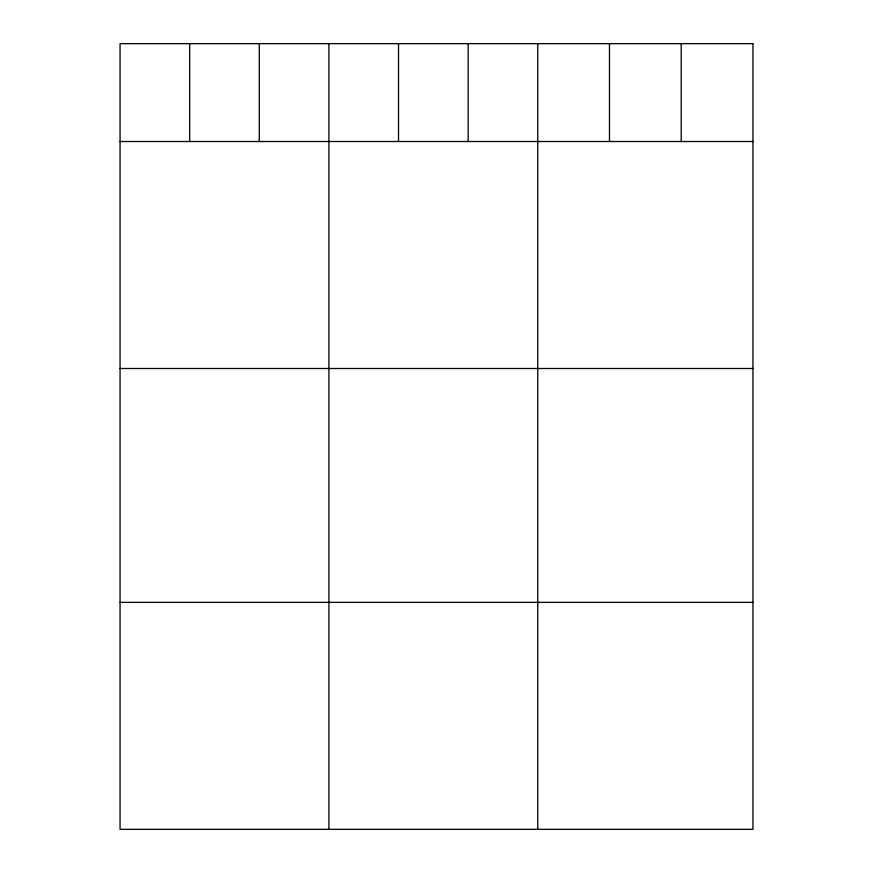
<?xml version="1.0" encoding="UTF-8"?>
<svg xmlns="http://www.w3.org/2000/svg" width="873" height="873" viewBox="0 0 873 873"><rect width="100%" height="100%" fill="white"/><g stroke="black" fill="none" stroke-linecap="round" stroke-linejoin="round"><path stroke-width="1.31" d="M120.059 141.513L752.941 141.513M120.059 368.493L752.941 368.493M120.059 602.359L752.941 602.359M681.213 43.65L681.213 141.513M609.485 43.65L609.485 141.513M537.757 43.65L537.757 829.35M468.146 43.65L468.146 141.513M398.524 43.65L398.524 141.513M328.914 43.65L328.914 829.35M259.292 43.65L259.292 141.513M189.681 43.65L189.681 141.513M752.941 43.65L120.059 43.65L120.059 829.35L752.941 829.35L752.941 43.65"/></g></svg>
